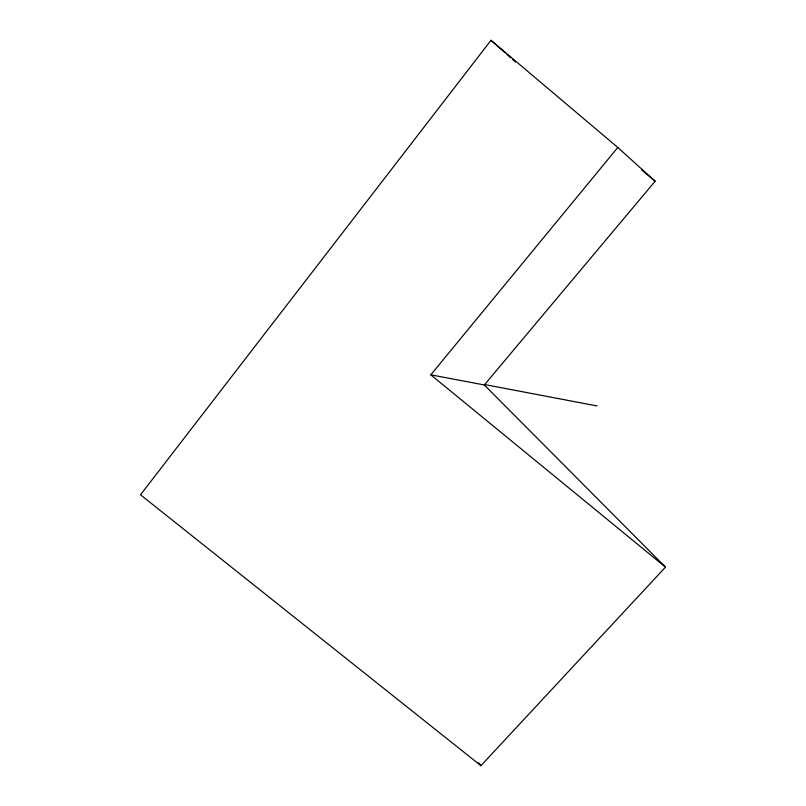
<?xml version="1.0" encoding="UTF-8"?>
<svg xmlns="http://www.w3.org/2000/svg" width="806" height="806" viewBox="0 0 806 806"><rect width="100%" height="100%" fill="white"/><g stroke="black" fill="none" stroke-linecap="round" stroke-linejoin="round"><path stroke-width="1.21" d="M490.995 40.3L140.506 494.793L480.93 765.7L665.494 567.122L484.315 384.966L430.807 374.83L617.789 147.468L490.995 40.3L505.1 52.833M484.315 384.966L655.147 181.209L617.789 147.468M484.658 384.553L597.014 405.932M430.807 374.83L665.494 567.122M641.626 169.925L655.147 181.209M506.984 54.506L510.742 57.841M512.626 59.513L515.447 62.022M478.512 762.808L480.93 765.7"/></g></svg>
